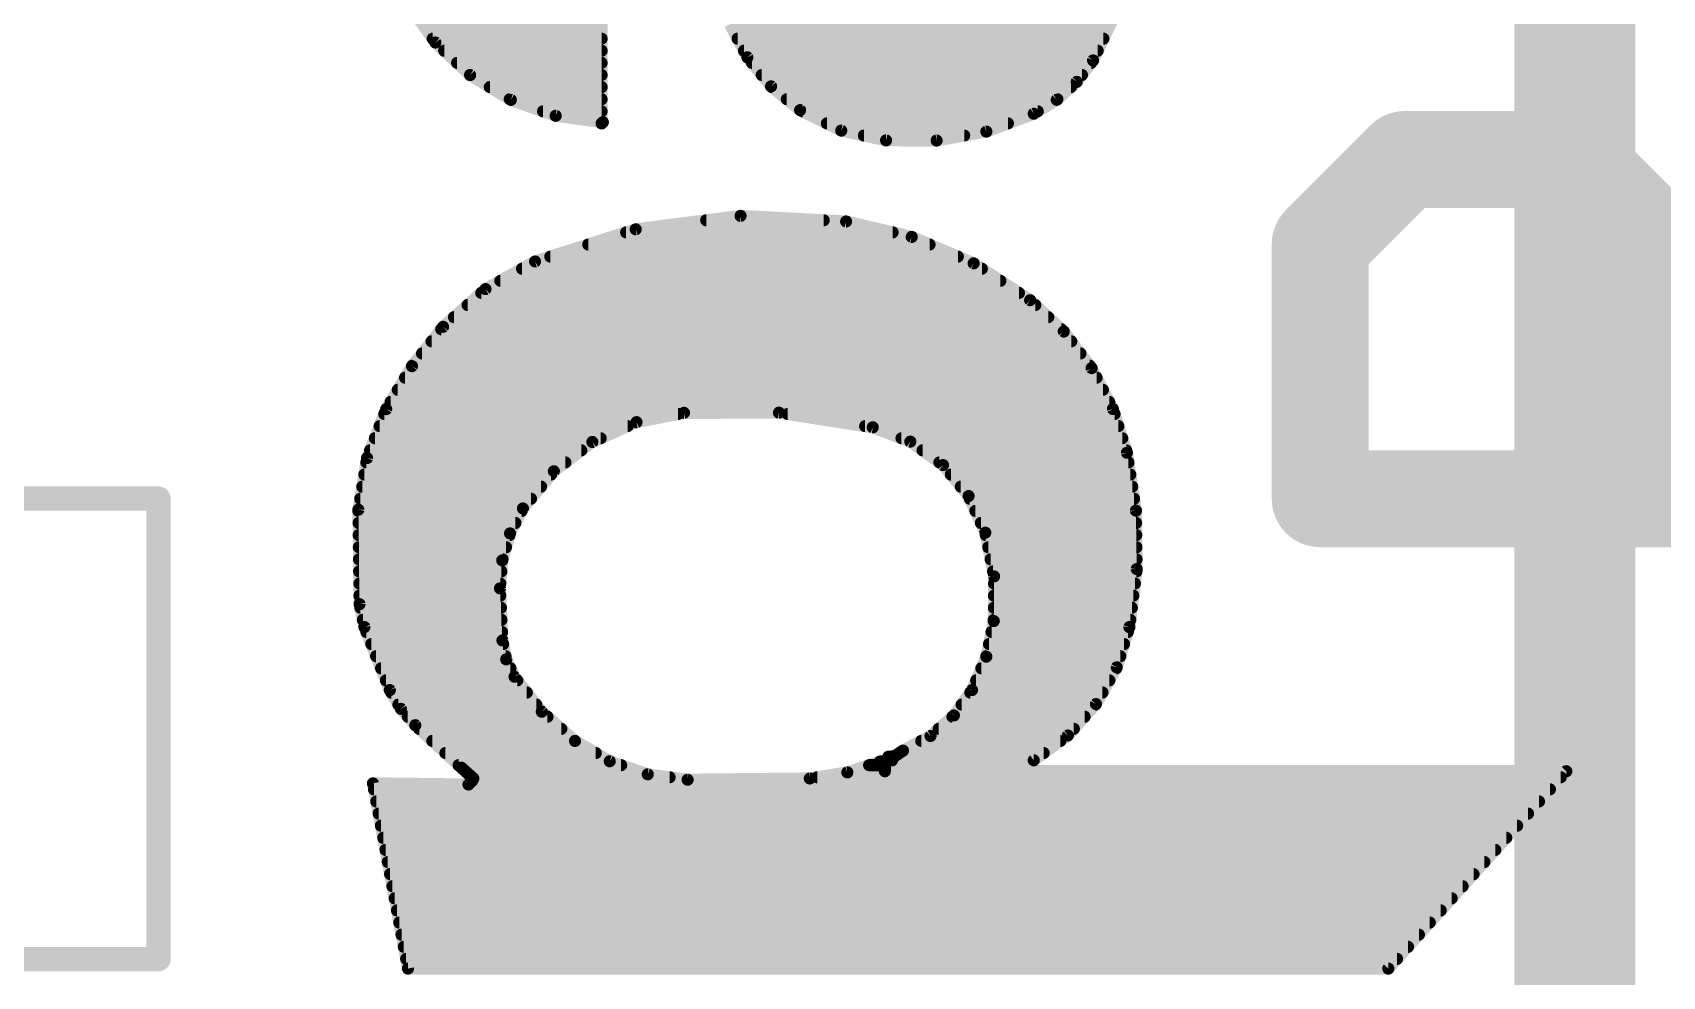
# Model space of a CAD drawing. Extents: x -27 to 80, y -11 to 53.
# Drawn here: x 20.259 to 23.679, y 31.231 to 33.211 of the extents above; entities that cross this region are included whole.
import ezdxf

# ---------------------------------------------------------------- set-up
doc = ezdxf.new("R2010")
doc.units = 0
for name, color, linetype in [('16', 132, 'CONTINUOUS'), ('21', 53, 'CONTINUOUS'), ('39', 12, 'CONTINUOUS')]:
    doc.layers.add(name, color=color, linetype=linetype)

msp = doc.modelspace()

# ---------------------------------------------------------------- linework, layer by layer
at = {"layer": '16', "const_width": 0.254}
msp.add_lwpolyline([(23.495, 30.607), (23.495, 41.529)], dxfattribs=at)
at = {"layer": '21'}
for points, const_width in [([(21.4528, 33.02), (21.4528, 33.4442)], 0.0254), ([(21.0464, 33.2715), (21.1039, 33.1897)], 0.0254), ([(22.4841, 33.1521), (22.5447, 33.279)], 0.0254), ([(21.0803, 33.2232), (21.4528, 33.2232)], 0.0254), ([(21.7221, 33.2283), (21.7587, 33.1586)], 0.0254), ([(21.7248, 33.2232), (22.518, 33.2232)], 0.0254), ([(21.0982, 33.1978), (21.4528, 33.1978)], 0.0254), ([(21.1039, 33.1897), (21.1768, 33.1214)], 0.0254), ([(21.1224, 33.1724), (21.4528, 33.1724)], 0.0254), ([(21.7381, 33.1978), (22.5059, 33.1978)], 0.0254), ([(21.7515, 33.1724), (22.4938, 33.1724)], 0.0254), ([(21.1495, 33.147), (21.4528, 33.147)], 0.0254), ([(21.7587, 33.1586), (21.8085, 33.0977)], 0.0254), ([(21.7682, 33.147), (22.4802, 33.147)], 0.0254), ([(22.4499, 33.1072), (22.4841, 33.1521)], 0.0254), ([(21.1766, 33.1216), (21.4528, 33.1216)], 0.0254), ([(21.1768, 33.1214), (21.2622, 33.0694)], 0.0254), ([(21.2182, 33.0962), (21.4528, 33.0962)], 0.0254), ([(21.7889, 33.1216), (22.4609, 33.1216)], 0.0254), ([(21.8085, 33.0977), (21.8694, 33.0479)], 0.0254), ([(21.8103, 33.0962), (22.4376, 33.0962)], 0.0254), ([(22.4079, 33.0695), (22.4499, 33.1072)], 0.0254), ([(21.26, 33.0708), (21.4528, 33.0708)], 0.0254), ([(21.2622, 33.0694), (21.3564, 33.036)], 0.0254), ([(21.8414, 33.0708), (22.4093, 33.0708)], 0.0254), ([(22.3596, 33.0403), (22.4079, 33.0695)], 0.0254), ([(21.3299, 33.0454), (21.4528, 33.0454)], 0.0254), ([(21.3564, 33.036), (21.4554, 33.0225)], 0.0254), ([(21.8694, 33.0479), (21.9556, 33.005)], 0.0254), ([(21.8744, 33.0454), (22.368, 33.0454)], 0.0254), ([(22.2603, 33.003), (22.3596, 33.0403)], 0.0254), ([(22.9607, 32.7665), (23.1386, 32.9444)], 0.2032), ([(23.1386, 32.9444), (23.4945, 32.9444)], 0.2032), ([(23.4945, 32.9444), (23.6725, 32.7665)], 0.2032), ([(21.4554, 33.0225), (21.4528, 33.02)], 0.0254), ([(21.9255, 33.02), (22.3055, 33.02)], 0.0254), ([(21.9556, 33.005), (22.0497, 32.9844)], 0.0254), ([(22.0031, 32.9946), (22.2137, 32.9946)], 0.0254), ([(22.1558, 32.9841), (22.2603, 33.003)], 0.0254), ([(22.0497, 32.9844), (22.1558, 32.9841)], 0.0254), ([(21.5244, 32.7978), (21.7444, 32.8261)], 0.0254), ([(21.7444, 32.8261), (21.9659, 32.8143)], 0.0254), ([(22.9607, 32.2326), (22.9607, 32.7665)], 0.2032), ([(23.6725, 32.7665), (23.6725, 32.2326)], 0.2032), ([(21.3131, 32.7304), (21.5244, 32.7978)], 0.0254), ([(21.5043, 32.7914), (22.0635, 32.7914)], 0.0254), ([(21.6722, 32.8168), (21.9189, 32.8168)], 0.0254), ([(21.9659, 32.8143), (22.1036, 32.782)], 0.0254), ([(21.4247, 32.766), (22.141, 32.766)], 0.0254), ([(22.1036, 32.782), (22.2336, 32.7264)], 0.0254), ([(21.2091, 32.6724), (21.3131, 32.7304)], 0.0254), ([(21.3451, 32.7406), (22.2004, 32.7406)], 0.0254), ([(22.2336, 32.7264), (22.352, 32.6492)], 0.0254), ([(21.2403, 32.6898), (22.2897, 32.6898)], 0.0254), ([(21.2858, 32.7152), (22.2507, 32.7152)], 0.0254), ([(21.1201, 32.5933), (21.2091, 32.6724)], 0.0254), ([(21.2001, 32.6644), (22.3287, 32.6644)], 0.0254), ([(21.1715, 32.639), (22.363, 32.639)], 0.0254), ([(22.352, 32.6492), (22.4227, 32.5834)], 0.0254), ([(21.0548, 32.5108), (21.1201, 32.5933)], 0.0254), ([(21.1161, 32.5882), (22.4175, 32.5882)], 0.0254), ([(21.1429, 32.6136), (22.3902, 32.6136)], 0.0254), ([(22.4227, 32.5834), (22.4811, 32.5066)], 0.0254), ([(21.0959, 32.5628), (22.4384, 32.5628)], 0.0254), ([(21.0758, 32.5374), (22.4577, 32.5374)], 0.0254), ([(21.0007, 32.4206), (21.0548, 32.5108)], 0.0254), ([(21.0403, 32.4866), (22.4916, 32.4866)], 0.0254), ([(21.0557, 32.512), (22.477, 32.512)], 0.0254), ([(22.4811, 32.5066), (22.5257, 32.421)], 0.0254), ([(21.025, 32.4612), (22.5048, 32.4612)], 0.0254), ([(20.9607, 32.3182), (21.0007, 32.4206)], 0.0254), ([(21.0098, 32.4358), (22.518, 32.4358)], 0.0254), ([(21.6256, 32.4129), (21.526, 32.3934)], 0.0254), ([(21.8249, 32.4132), (21.6256, 32.4129)], 0.0254), ([(22.0218, 32.3825), (21.8249, 32.4132)], 0.0254), ([(22.5257, 32.421), (22.5552, 32.3291)], 0.0254), ([(20.9868, 32.385), (21.5074, 32.385)], 0.0254), ([(20.9967, 32.4104), (21.6129, 32.4104)], 0.0254), ([(21.526, 32.3934), (21.4334, 32.3518)], 0.0254), ([(21.843, 32.4104), (22.5292, 32.4104)], 0.0254), ([(22.0058, 32.385), (22.5373, 32.385)], 0.0254), ([(22.1007, 32.3526), (22.0218, 32.3825)], 0.0254), ([(20.9769, 32.3596), (21.4508, 32.3596)], 0.0254), ([(21.4334, 32.3518), (21.3526, 32.2904)], 0.0254), ([(22.0821, 32.3596), (22.5454, 32.3596)], 0.0254), ([(22.1692, 32.3034), (22.1007, 32.3526)], 0.0254), ([(20.9423, 32.2097), (20.9607, 32.3182)], 0.0254), ([(20.9669, 32.3342), (21.4102, 32.3342)], 0.0254), ([(22.1263, 32.3342), (22.5536, 32.3342)], 0.0254), ([(22.5552, 32.3291), (22.5741, 32.2078)], 0.0254), ([(24.0284, 32.2326), (22.9607, 32.2326)], 0.2032), ([(20.9548, 32.2834), (21.3468, 32.2834)], 0.0254), ([(20.9591, 32.3088), (21.3768, 32.3088)], 0.0254), ([(21.3526, 32.2904), (21.2877, 32.2123)], 0.0254), ([(22.1617, 32.3088), (22.5584, 32.3088)], 0.0254), ([(22.2229, 32.2382), (22.1692, 32.3034)], 0.0254), ([(22.1857, 32.2834), (22.5623, 32.2834)], 0.0254), ([(20.9505, 32.258), (21.3257, 32.258)], 0.0254), ([(22.2066, 32.258), (22.5663, 32.258)], 0.0254), ([(20.9448, 32.0116), (20.9423, 32.2097)], 0.0254), ([(20.9423, 32.2072), (21.2851, 32.2072)], 0.0254), ([(20.9462, 32.2326), (21.3046, 32.2326)], 0.0254), ([(21.2877, 32.2123), (21.2605, 32.16)], 0.0254), ([(22.258, 32.1615), (22.2229, 32.2382)], 0.0254), ([(22.2255, 32.2326), (22.5702, 32.2326)], 0.0254), ([(22.2371, 32.2072), (22.5741, 32.2072)], 0.0254), ([(22.5741, 32.2078), (22.5758, 32.0851)], 0.0254), ([(20.9427, 32.1818), (21.2719, 32.1818)], 0.0254), ([(22.2487, 32.1818), (22.5745, 32.1818)], 0.0254), ([(20.943, 32.1564), (21.2595, 32.1564)], 0.0254), ([(21.2605, 32.16), (21.2442, 32.1033)], 0.0254), ([(22.2764, 32.0697), (22.258, 32.1615)], 0.0254), ([(22.259, 32.1564), (22.5748, 32.1564)], 0.0254), ([(20.9433, 32.131), (21.2522, 32.131)], 0.0254), ([(20.9436, 32.1056), (21.2449, 32.1056)], 0.0254), ([(22.2641, 32.131), (22.5752, 32.131)], 0.0254), ([(22.2692, 32.1056), (22.5755, 32.1056)], 0.0254), ([(20.9439, 32.0802), (21.2424, 32.0802)], 0.0254), ([(21.2442, 32.1033), (21.2395, 32.0446)], 0.0254), ([(22.2743, 32.0802), (22.5752, 32.0802)], 0.0254), ([(22.2758, 31.9761), (22.2764, 32.0697)], 0.0254), ([(22.5758, 32.0851), (22.5603, 31.9634)], 0.0254), ([(20.9443, 32.0548), (21.2403, 32.0548)], 0.0254), ([(21.2395, 32.0446), (21.2446, 31.9354)], 0.0254), ([(22.2763, 32.0548), (22.572, 32.0548)], 0.0254), ([(20.9446, 32.0294), (21.2402, 32.0294)], 0.0254), ([(20.955, 31.9634), (20.9448, 32.0116)], 0.0254), ([(20.9464, 32.004), (21.2414, 32.004)], 0.0254), ([(22.276, 32.004), (22.5655, 32.004)], 0.0254), ([(22.2761, 32.0294), (22.5687, 32.0294)], 0.0254), ([(20.9518, 31.9786), (21.2426, 31.9786)], 0.0254), ([(22.2601, 31.9014), (22.2758, 31.9761)], 0.0254), ([(22.2758, 31.9786), (22.5622, 31.9786)], 0.0254), ([(21.0083, 31.8313), (20.955, 31.9634)], 0.0254), ([(20.9591, 31.9532), (21.2438, 31.9532)], 0.0254), ([(21.2446, 31.9354), (21.2525, 31.8957)], 0.0254), ([(22.271, 31.9532), (22.5571, 31.9532)], 0.0254), ([(22.5603, 31.9634), (22.5339, 31.879)], 0.0254), ([(20.9694, 31.9278), (21.2461, 31.9278)], 0.0254), ([(20.9796, 31.9024), (21.2512, 31.9024)], 0.0254), ([(22.2301, 31.8313), (22.2601, 31.9014)], 0.0254), ([(22.2603, 31.9024), (22.5412, 31.9024)], 0.0254), ([(22.2657, 31.9278), (22.5492, 31.9278)], 0.0254), ([(20.9899, 31.877), (21.2615, 31.877)], 0.0254), ([(21.2525, 31.8957), (21.27, 31.8592)], 0.0254), ([(22.2497, 31.877), (22.5328, 31.877)], 0.0254), ([(22.5339, 31.879), (22.4902, 31.802)], 0.0254), ([(21.0001, 31.8516), (21.2759, 31.8516)], 0.0254), ([(21.0316, 31.792), (21.0083, 31.8313)], 0.0254), ([(21.27, 31.8592), (21.3272, 31.786)], 0.0254), ([(22.1922, 31.7781), (22.2301, 31.8313)], 0.0254), ([(22.2388, 31.8516), (22.5183, 31.8516)], 0.0254), ([(21.0113, 31.8262), (21.2958, 31.8262)], 0.0254), ([(21.0263, 31.8008), (21.3156, 31.8008)], 0.0254), ([(22.2084, 31.8008), (22.4891, 31.8008)], 0.0254), ([(22.2265, 31.8262), (22.5039, 31.8262)], 0.0254), ([(22.4902, 31.802), (22.4312, 31.736)], 0.0254), ([(21.0617, 31.7576), (21.0316, 31.792)], 0.0254), ([(21.0461, 31.7754), (21.3392, 31.7754)], 0.0254), ([(21.3272, 31.786), (21.397, 31.7246)], 0.0254), ([(22.143, 31.735), (22.1922, 31.7781)], 0.0254), ([(22.1891, 31.7754), (22.4664, 31.7754)], 0.0254), ([(21.1582, 31.6687), (21.0617, 31.7576)], 0.0254), ([(21.07, 31.75), (21.3681, 31.75)], 0.0254), ([(22.0853, 31.7043), (22.143, 31.735)], 0.0254), ([(22.1602, 31.75), (22.4437, 31.75)], 0.0254), ([(22.4312, 31.736), (22.3596, 31.684)], 0.0254), ([(21.0975, 31.7246), (21.397, 31.7246)], 0.0254), ([(21.1251, 31.6992), (21.4405, 31.6992)], 0.0254), ([(21.397, 31.7246), (21.4698, 31.682)], 0.0254), ([(22.0599, 31.6916), (22.0696, 31.6936)], 0.0254), ([(22.0696, 31.6936), (22.0777, 31.6992)], 0.0254), ([(22.0777, 31.6992), (22.0853, 31.7043)], 0.0254), ([(22.0777, 31.6992), (22.3805, 31.6992)], 0.0254), ([(22.1235, 31.7246), (22.4155, 31.7246)], 0.0254), ([(21.1527, 31.6738), (21.4937, 31.6738)], 0.0254), ([(21.1836, 31.6459), (21.1582, 31.6687)], 0.0254), ([(21.4698, 31.682), (21.5496, 31.6546)], 0.0254), ([(21.9685, 31.6586), (22.037, 31.6814)], 0.0254), ([(22.0142, 31.6738), (22.0472, 31.6738)], 0.0254), ([(22.037, 31.6814), (22.0407, 31.6819)], 0.0254), ([(22.0407, 31.6819), (22.0442, 31.6805)], 0.0254), ([(22.0442, 31.6805), (22.0466, 31.6775)], 0.0254), ([(22.0466, 31.6775), (22.0472, 31.6738)], 0.0254), ([(22.0472, 31.6738), (22.0472, 31.6611)], 0.0254), ([(22.0472, 31.6611), (23.4772, 31.6611)], 0.0254), ([(22.0624, 31.684), (22.0548, 31.6916)], 0.0254), ([(22.0548, 31.6916), (22.0599, 31.6916)], 0.0254), ([(22.3596, 31.684), (22.0624, 31.684)], 0.0254), ([(23.4772, 31.6611), (23.1038, 31.2471)], 0.0254), ([(20.9728, 31.6357), (21.1734, 31.6332)], 0.0254), ([(21.0464, 31.2471), (20.9728, 31.6357)], 0.0254), ([(21.1734, 31.6332), (21.1811, 31.6408)], 0.0254), ([(21.1808, 31.6484), (21.5954, 31.6484)], 0.0254), ([(21.1811, 31.6408), (21.1836, 31.6459)], 0.0254), ([(21.5496, 31.6546), (21.6332, 31.6433)], 0.0254), ([(21.6332, 31.6433), (21.8897, 31.6459)], 0.0254), ([(21.8897, 31.6459), (21.9685, 31.6586)], 0.0254), ([(21.9052, 31.6484), (23.4657, 31.6484)], 0.0254), ([(20.9752, 31.623), (23.4428, 31.623)], 0.0254), ([(20.98, 31.5976), (23.4199, 31.5976)], 0.0254), ([(20.9848, 31.5722), (23.397, 31.5722)], 0.0254), ([(20.9896, 31.5468), (23.3741, 31.5468)], 0.0254), ([(20.9945, 31.5214), (23.3512, 31.5214)], 0.0254), ([(20.9993, 31.496), (23.3283, 31.496)], 0.0254), ([(21.0041, 31.4706), (23.3054, 31.4706)], 0.0254), ([(21.0089, 31.4452), (23.2825, 31.4452)], 0.0254), ([(21.0137, 31.4198), (23.2596, 31.4198)], 0.0254), ([(21.0185, 31.3944), (23.2367, 31.3944)], 0.0254), ([(21.0233, 31.369), (23.2137, 31.369)], 0.0254), ([(21.0281, 31.3436), (23.1908, 31.3436)], 0.0254), ([(21.0329, 31.3182), (23.1679, 31.3182)], 0.0254), ([(21.0377, 31.2928), (23.145, 31.2928)], 0.0254), ([(21.0426, 31.2674), (23.1221, 31.2674)], 0.0254), ([(23.1038, 31.2471), (21.0464, 31.2471)], 0.0254)]:
    msp.add_lwpolyline(points, dxfattribs=dict(at, const_width=const_width))
for points, const_width in [([(21.0982, 33.2041, 1), (21.0982, 33.1915)], 0.0127), ([(21.1082, 33.1944, 1), (21.0995, 33.1851)], 0.0127), ([(21.0987, 33.1861, 1), (21.1091, 33.1934)], 0.0127), ([(21.1224, 33.1788, 1), (21.1224, 33.1661)], 0.0127), ([(21.4528, 33.1915, 1), (21.4528, 33.2041)], 0.0127), ([(21.4528, 33.1661, 1), (21.4528, 33.1788)], 0.0127), ([(21.7381, 33.2041, 1), (21.7381, 33.1915)], 0.0127), ([(21.7515, 33.1788, 1), (21.7515, 33.1661)], 0.0127), ([(22.4938, 33.1661, 1), (22.4938, 33.1788)], 0.0127), ([(22.5059, 33.1915, 1), (22.5059, 33.2041)], 0.0127), ([(21.1495, 33.1533, 1), (21.1495, 33.1407)], 0.0127), ([(21.4528, 33.1407, 1), (21.4528, 33.1533)], 0.0127), ([(21.7636, 33.1627, 1), (21.7538, 33.1546)], 0.0127), ([(21.7531, 33.1557, 1), (21.7643, 33.1616)], 0.0127), ([(21.7682, 33.1533, 1), (21.7682, 33.1407)], 0.0127), ([(22.4784, 33.1548, 1), (22.4898, 33.1494)], 0.0127), ([(22.4892, 33.1483, 1), (22.479, 33.1559)], 0.0127), ([(22.4802, 33.1407, 1), (22.4802, 33.1533)], 0.0127), ([(21.1766, 33.1279, 1), (21.1766, 33.1153)], 0.0127), ([(21.1801, 33.1268, 1), (21.1735, 33.116)], 0.0127), ([(21.1725, 33.1168, 1), (21.1812, 33.126)], 0.0127), ([(21.2182, 33.1026, 1), (21.2182, 33.0899)], 0.0127), ([(21.4528, 33.1153, 1), (21.4528, 33.1279)], 0.0127), ([(21.4528, 33.0899, 1), (21.4528, 33.1026)], 0.0127), ([(21.7889, 33.1279, 1), (21.7889, 33.1153)], 0.0127), ([(21.8125, 33.1026, 1), (21.8044, 33.0928)], 0.0127), ([(21.8103, 33.1026, 1), (21.8103, 33.0899)], 0.0127), ([(22.4376, 33.0899, 1), (22.4376, 33.1026)], 0.0127), ([(22.4448, 33.1111, 1), (22.4549, 33.1034)], 0.0127), ([(22.4541, 33.1025, 1), (22.4456, 33.1119)], 0.0127), ([(22.4609, 33.1153, 1), (22.4609, 33.1279)], 0.0127), ([(21.26, 33.0771, 1), (21.26, 33.0645)], 0.0127), ([(21.2643, 33.0754, 1), (21.2601, 33.0635)], 0.0127), ([(21.2589, 33.064, 1), (21.2655, 33.0749)], 0.0127), ([(21.4528, 33.0645, 1), (21.4528, 33.0771)], 0.0127), ([(21.8035, 33.0937, 1), (21.8134, 33.1017)], 0.0127), ([(21.8414, 33.0771, 1), (21.8414, 33.0645)], 0.0127), ([(22.4037, 33.0742, 1), (22.4121, 33.0648)], 0.0127), ([(22.4112, 33.0641, 1), (22.4046, 33.0749)], 0.0127), ([(22.4093, 33.0645, 1), (22.4093, 33.0771)], 0.0127), ([(21.3299, 33.0517, 1), (21.3299, 33.0391)], 0.0127), ([(21.3572, 33.0423, 1), (21.3555, 33.0297)], 0.0127), ([(21.3542, 33.03, 1), (21.3585, 33.042)], 0.0127), ([(21.4528, 33.0391, 1), (21.4528, 33.0517)], 0.0127), ([(21.8722, 33.0536, 1), (21.8666, 33.0422)], 0.0127), ([(21.8654, 33.043, 1), (21.8734, 33.0528)], 0.0127), ([(21.8744, 33.0517, 1), (21.8744, 33.0391)], 0.0127), ([(22.3563, 33.0457, 1), (22.3629, 33.0349)], 0.0127), ([(22.3618, 33.0344, 1), (22.3574, 33.0462)], 0.0127), ([(22.368, 33.0391, 1), (22.368, 33.0517)], 0.0127), ([(23.1386, 32.9952, 1), (23.1386, 32.8936)], 0.1016), ([(23.1746, 32.9085, 1), (23.1027, 32.9803)], 0.1016), ([(23.5305, 32.9803, 1), (23.4586, 32.9085)], 0.1016), ([(23.4945, 32.8936, 1), (23.4945, 32.9952)], 0.1016), ([(21.4464, 33.02, 1), (21.4592, 33.02)], 0.0127), ([(21.4484, 33.0246, 1), (21.4572, 33.0154)], 0.0127), ([(21.4598, 33.0179, 1), (21.451, 33.0271)], 0.0127), ([(21.4545, 33.0162, 1), (21.4563, 33.0288)], 0.0127), ([(21.9255, 33.0264, 1), (21.9255, 33.0137)], 0.0127), ([(21.957, 33.0112, 1), (21.9543, 32.9988)], 0.0127), ([(21.9528, 32.9993, 1), (21.9585, 33.0107)], 0.0127), ([(22.0031, 33.0009, 1), (22.0031, 32.9883)], 0.0127), ([(22.2137, 32.9883, 1), (22.2137, 33.0009)], 0.0127), ([(22.258, 33.0089, 1), (22.2625, 32.997)], 0.0127), ([(22.2614, 32.9967, 1), (22.2591, 33.0092)], 0.0127), ([(22.3055, 33.0137, 1), (22.3055, 33.0264)], 0.0127), ([(22.0497, 32.9907, 1), (22.0497, 32.9781)], 0.0127), ([(22.0483, 32.9782, 1), (22.0511, 32.9906)], 0.0127), ([(22.1547, 32.9904, 1), (22.1569, 32.9779)], 0.0127), ([(22.1558, 32.9778, 1), (22.1558, 32.9905)], 0.0127), ([(21.7447, 32.8324, 1), (21.7441, 32.8197)], 0.0127), ([(21.7452, 32.8198, 1), (21.7436, 32.8324)], 0.0127), ([(23.0115, 32.7665, 1), (22.9099, 32.7665)], 0.1016), ([(22.9248, 32.8024, 1), (22.9966, 32.7305)], 0.1016), ([(23.7233, 32.7665, 1), (23.6217, 32.7665)], 0.1016), ([(23.6366, 32.7305, 1), (23.7084, 32.8024)], 0.1016), ([(21.5043, 32.7978, 1), (21.5043, 32.7851)], 0.0127), ([(21.5236, 32.8041, 1), (21.5252, 32.7915)], 0.0127), ([(21.5263, 32.7918, 1), (21.5225, 32.8039)], 0.0127), ([(21.6722, 32.8231, 1), (21.6722, 32.8105)], 0.0127), ([(21.9189, 32.8105, 1), (21.9189, 32.8231)], 0.0127), ([(21.9674, 32.8205, 1), (21.9644, 32.8081)], 0.0127), ([(21.9656, 32.808, 1), (21.9662, 32.8206)], 0.0127), ([(22.0635, 32.7851, 1), (22.0635, 32.7978)], 0.0127), ([(21.4247, 32.7723, 1), (21.4247, 32.7597)], 0.0127), ([(22.106, 32.7878, 1), (22.1011, 32.7762)], 0.0127), ([(22.1021, 32.7758, 1), (22.105, 32.7882)], 0.0127), ([(22.141, 32.7597, 1), (22.141, 32.7723)], 0.0127), ([(21.3112, 32.7364, 1), (21.315, 32.7244)], 0.0127), ([(21.3162, 32.7249, 1), (21.31, 32.7359)], 0.0127), ([(21.3451, 32.7469, 1), (21.3451, 32.7343)], 0.0127), ([(22.2004, 32.7343, 1), (22.2004, 32.7469)], 0.0127), ([(22.237, 32.7317, 1), (22.2301, 32.7211)], 0.0127), ([(22.2311, 32.7206, 1), (22.236, 32.7322)], 0.0127), ([(21.2403, 32.6961, 1), (21.2403, 32.6835)], 0.0127), ([(21.2858, 32.7216, 1), (21.2858, 32.7089)], 0.0127), ([(22.2507, 32.7089, 1), (22.2507, 32.7216)], 0.0127), ([(22.2897, 32.6835, 1), (22.2897, 32.6961)], 0.0127), ([(21.2001, 32.6707, 1), (21.2001, 32.6581)], 0.0127), ([(21.206, 32.678, 1), (21.2122, 32.6669)], 0.0127), ([(21.2133, 32.6677, 1), (21.2049, 32.6772)], 0.0127), ([(22.3287, 32.6581, 1), (22.3287, 32.6707)], 0.0127), ([(21.1715, 32.6454, 1), (21.1715, 32.6327)], 0.0127), ([(22.3563, 32.6538, 1), (22.3477, 32.6446)], 0.0127), ([(22.3485, 32.6439, 1), (22.3555, 32.6545)], 0.0127), ([(22.363, 32.6327, 1), (22.363, 32.6454)], 0.0127), ([(21.1161, 32.5945, 1), (21.1161, 32.5819)], 0.0127), ([(21.1159, 32.598, 1), (21.1243, 32.5886)], 0.0127), ([(21.1251, 32.5894, 1), (21.1151, 32.5972)], 0.0127), ([(21.1429, 32.6199, 1), (21.1429, 32.6073)], 0.0127), ([(22.3902, 32.6073, 1), (22.3902, 32.6199)], 0.0127), ([(22.4277, 32.5873, 1), (22.4176, 32.5796)], 0.0127), ([(22.4175, 32.5819, 1), (22.4175, 32.5945)], 0.0127), ([(21.0959, 32.5692, 1), (21.0959, 32.5565)], 0.0127), ([(22.4183, 32.5788, 1), (22.427, 32.5881)], 0.0127), ([(22.4384, 32.5565, 1), (22.4384, 32.5692)], 0.0127), ([(21.0758, 32.5437, 1), (21.0758, 32.5311)], 0.0127), ([(22.4577, 32.5311, 1), (22.4577, 32.5437)], 0.0127), ([(21.0403, 32.493, 1), (21.0403, 32.4803)], 0.0127), ([(21.0498, 32.5148, 1), (21.0598, 32.5069)], 0.0127), ([(21.0602, 32.5076, 1), (21.0493, 32.5141)], 0.0127), ([(21.0557, 32.5183, 1), (21.0557, 32.5057)], 0.0127), ([(22.4868, 32.5096, 1), (22.4755, 32.5037)], 0.0127), ([(22.4761, 32.5028, 1), (22.4862, 32.5105)], 0.0127), ([(22.477, 32.5057, 1), (22.477, 32.5183)], 0.0127), ([(22.4916, 32.4803, 1), (22.4916, 32.493)], 0.0127), ([(21.025, 32.4675, 1), (21.025, 32.4549)], 0.0127), ([(22.5048, 32.4549, 1), (22.5048, 32.4675)], 0.0127), ([(20.9953, 32.4239, 1), (21.0061, 32.4173)], 0.0127), ([(21.0066, 32.4183, 1), (20.9948, 32.4229)], 0.0127), ([(21.0098, 32.4421, 1), (21.0098, 32.4295)], 0.0127), ([(21.6256, 32.4192, 1), (21.6256, 32.4066)], 0.0127), ([(21.6268, 32.4067, 1), (21.6244, 32.4191)], 0.0127), ([(21.8259, 32.4195, 1), (21.8239, 32.407)], 0.0127), ([(21.8249, 32.4069, 1), (21.8249, 32.4196)], 0.0127), ([(22.518, 32.4295, 1), (22.518, 32.4421)], 0.0127), ([(22.5318, 32.423, 1), (22.5197, 32.4191)], 0.0127), ([(22.5201, 32.4181, 1), (22.5314, 32.424)], 0.0127), ([(20.9868, 32.3913, 1), (20.9868, 32.3787)], 0.0127), ([(20.9967, 32.4168, 1), (20.9967, 32.4041)], 0.0127), ([(21.5074, 32.3787, 1), (21.5074, 32.3913)], 0.0127), ([(21.5248, 32.3996, 1), (21.5272, 32.3871)], 0.0127), ([(21.5286, 32.3876, 1), (21.5234, 32.3991)], 0.0127), ([(21.6129, 32.4041, 1), (21.6129, 32.4168)], 0.0127), ([(21.843, 32.4168, 1), (21.843, 32.4041)], 0.0127), ([(22.0058, 32.3913, 1), (22.0058, 32.3787)], 0.0127), ([(22.0241, 32.3884, 1), (22.0195, 32.3766)], 0.0127), ([(22.0208, 32.3762, 1), (22.0228, 32.3888)], 0.0127), ([(22.5292, 32.4041, 1), (22.5292, 32.4168)], 0.0127), ([(22.5373, 32.3787, 1), (22.5373, 32.3913)], 0.0127), ([(20.9769, 32.3659, 1), (20.9769, 32.3533)], 0.0127), ([(21.4308, 32.3576, 1), (21.436, 32.346)], 0.0127), ([(21.4372, 32.3467, 1), (21.4295, 32.3569)], 0.0127), ([(21.4508, 32.3533, 1), (21.4508, 32.3659)], 0.0127), ([(22.0821, 32.3659, 1), (22.0821, 32.3533)], 0.0127), ([(22.1044, 32.3577, 1), (22.097, 32.3474)], 0.0127), ([(22.0984, 32.3466, 1), (22.1029, 32.3585)], 0.0127), ([(22.5454, 32.3533, 1), (22.5454, 32.3659)], 0.0127), ([(20.9547, 32.3205, 1), (20.9666, 32.3158)], 0.0127), ([(20.9669, 32.3171, 1), (20.9544, 32.3192)], 0.0127), ([(20.9669, 32.3406, 1), (20.9669, 32.3279)], 0.0127), ([(21.4102, 32.3279, 1), (21.4102, 32.3406)], 0.0127), ([(22.1263, 32.3406, 1), (22.1263, 32.3279)], 0.0127), ([(22.5615, 32.3301, 1), (22.5489, 32.3281)], 0.0127), ([(22.5492, 32.3272, 1), (22.5612, 32.331)], 0.0127), ([(22.5536, 32.3279, 1), (22.5536, 32.3406)], 0.0127), ([(22.9607, 32.2834, 1), (22.9607, 32.1818)], 0.1016), ([(20.9548, 32.2897, 1), (20.9548, 32.2771)], 0.0127), ([(20.9591, 32.3152, 1), (20.9591, 32.3025)], 0.0127), ([(21.3487, 32.2954, 1), (21.3564, 32.2853)], 0.0127), ([(21.3468, 32.2771, 1), (21.3468, 32.2897)], 0.0127), ([(21.3574, 32.2863, 1), (21.3477, 32.2944)], 0.0127), ([(21.3768, 32.3025, 1), (21.3768, 32.3152)], 0.0127), ([(22.1617, 32.3152, 1), (22.1617, 32.3025)], 0.0127), ([(22.1741, 32.3074, 1), (22.1643, 32.2993)], 0.0127), ([(22.1655, 32.2982, 1), (22.1729, 32.3085)], 0.0127), ([(22.1857, 32.2897, 1), (22.1857, 32.2771)], 0.0127), ([(22.5584, 32.3025, 1), (22.5584, 32.3152)], 0.0127), ([(22.5623, 32.2771, 1), (22.5623, 32.2897)], 0.0127), ([(20.9505, 32.2644, 1), (20.9505, 32.2517)], 0.0127), ([(21.3257, 32.2517, 1), (21.3257, 32.2644)], 0.0127), ([(22.2066, 32.2644, 1), (22.2066, 32.2517)], 0.0127), ([(22.5663, 32.2517, 1), (22.5663, 32.2644)], 0.0127), ([(22.9099, 32.2326, 1), (23.0115, 32.2326)], 0.1016), ([(23.6217, 32.2326, 1), (23.7233, 32.2326)], 0.1016), ([(20.9486, 32.2098, 1), (20.936, 32.2096)], 0.0127), ([(20.9423, 32.2135, 1), (20.9423, 32.2009)], 0.0127), ([(20.9462, 32.239, 1), (20.9462, 32.2263)], 0.0127), ([(21.2828, 32.2164, 1), (21.2926, 32.2082)], 0.0127), ([(21.2933, 32.2094, 1), (21.2821, 32.2152)], 0.0127), ([(21.2851, 32.2009, 1), (21.2851, 32.2135)], 0.0127), ([(21.3046, 32.2263, 1), (21.3046, 32.239)], 0.0127), ([(22.2287, 32.2409, 1), (22.2171, 32.2356)], 0.0127), ([(22.218, 32.2342, 1), (22.2278, 32.2423)], 0.0127), ([(22.2255, 32.239, 1), (22.2255, 32.2263)], 0.0127), ([(22.2371, 32.2135, 1), (22.2371, 32.2009)], 0.0127), ([(22.5805, 32.2079, 1), (22.5678, 32.2078)], 0.0127), ([(22.5702, 32.2263, 1), (22.5702, 32.239)], 0.0127), ([(22.5741, 32.2009, 1), (22.5741, 32.2135)], 0.0127), ([(20.936, 32.2108, 1), (20.9486, 32.2086)], 0.0127), ([(20.9427, 32.1882, 1), (20.9427, 32.1755)], 0.0127), ([(21.2719, 32.1755, 1), (21.2719, 32.1882)], 0.0127), ([(22.2487, 32.1882, 1), (22.2487, 32.1755)], 0.0127), ([(22.5678, 32.2069, 1), (22.5804, 32.2088)], 0.0127), ([(22.5745, 32.1755, 1), (22.5745, 32.1882)], 0.0127), ([(20.943, 32.1628, 1), (20.943, 32.1501)], 0.0127), ([(21.2549, 32.1629, 1), (21.2662, 32.1571)], 0.0127), ([(21.2666, 32.1582, 1), (21.2544, 32.1618)], 0.0127), ([(21.2595, 32.1501, 1), (21.2595, 32.1628)], 0.0127), ([(22.2642, 32.1627, 1), (22.2518, 32.1603)], 0.0127), ([(22.2522, 32.1589, 1), (22.2638, 32.1641)], 0.0127), ([(22.259, 32.1628, 1), (22.259, 32.1501)], 0.0127), ([(22.5748, 32.1501, 1), (22.5748, 32.1628)], 0.0127), ([(20.9433, 32.1373, 1), (20.9433, 32.1247)], 0.0127), ([(20.9436, 32.112, 1), (20.9436, 32.0993)], 0.0127), ([(21.2449, 32.0993, 1), (21.2449, 32.112)], 0.0127), ([(21.2522, 32.1247, 1), (21.2522, 32.1373)], 0.0127), ([(22.2641, 32.1373, 1), (22.2641, 32.1247)], 0.0127), ([(22.2692, 32.112, 1), (22.2692, 32.0993)], 0.0127), ([(22.5752, 32.1247, 1), (22.5752, 32.1373)], 0.0127), ([(22.5755, 32.0993, 1), (22.5755, 32.112)], 0.0127), ([(20.9439, 32.0866, 1), (20.9439, 32.0739)], 0.0127), ([(21.2506, 32.1028, 1), (21.2379, 32.1039)], 0.0127), ([(21.2381, 32.1051, 1), (21.2503, 32.1016)], 0.0127), ([(21.2424, 32.0739, 1), (21.2424, 32.0866)], 0.0127), ([(22.2743, 32.0866, 1), (22.2743, 32.0739)], 0.0127), ([(22.2827, 32.0697, 1), (22.27, 32.0698)], 0.0127), ([(22.5821, 32.0843, 1), (22.5695, 32.0859)], 0.0127), ([(22.5695, 32.085, 1), (22.5822, 32.0852)], 0.0127), ([(22.5752, 32.0739, 1), (22.5752, 32.0866)], 0.0127), ([(20.9443, 32.0611, 1), (20.9443, 32.0485)], 0.0127), ([(21.2458, 32.0449, 1), (21.2332, 32.0443)], 0.0127), ([(21.2332, 32.0451, 1), (21.2458, 32.0441)], 0.0127), ([(21.2403, 32.0485, 1), (21.2403, 32.0611)], 0.0127), ([(22.2763, 32.0611, 1), (22.2763, 32.0485)], 0.0127), ([(22.2702, 32.0685, 1), (22.2826, 32.071)], 0.0127), ([(22.572, 32.0485, 1), (22.572, 32.0611)], 0.0127), ([(20.9446, 32.0358, 1), (20.9446, 32.0231)], 0.0127), ([(20.951, 32.0129, 1), (20.9386, 32.0103)], 0.0127), ([(20.9385, 32.0115, 1), (20.9511, 32.0117)], 0.0127), ([(20.9464, 32.0104, 1), (20.9464, 31.9977)], 0.0127), ([(21.2402, 32.0231, 1), (21.2402, 32.0358)], 0.0127), ([(21.2414, 31.9977, 1), (21.2414, 32.0104)], 0.0127), ([(22.276, 32.0104, 1), (22.276, 31.9977)], 0.0127), ([(22.2761, 32.0358, 1), (22.2761, 32.0231)], 0.0127), ([(22.5655, 31.9977, 1), (22.5655, 32.0104)], 0.0127), ([(22.5687, 32.0231, 1), (22.5687, 32.0358)], 0.0127), ([(20.9518, 31.985, 1), (20.9518, 31.9722)], 0.0127), ([(21.2426, 31.9722, 1), (21.2426, 31.985)], 0.0127), ([(22.2758, 31.985, 1), (22.2758, 31.9722)], 0.0127), ([(22.2695, 31.9761, 1), (22.2821, 31.9761)], 0.0127), ([(22.282, 31.9748, 1), (22.2696, 31.9774)], 0.0127), ([(22.5622, 31.9722, 1), (22.5622, 31.985)], 0.0127), ([(20.9609, 31.9658, 1), (20.9491, 31.961)], 0.0127), ([(20.9488, 31.9621, 1), (20.9612, 31.9647)], 0.0127), ([(20.9591, 31.9596, 1), (20.9591, 31.9469)], 0.0127), ([(21.2508, 31.9366, 1), (21.2384, 31.9342)], 0.0127), ([(21.2438, 31.9469, 1), (21.2438, 31.9596)], 0.0127), ([(22.271, 31.9596, 1), (22.271, 31.9469)], 0.0127), ([(22.554, 31.9642, 1), (22.5666, 31.9626)], 0.0127), ([(22.5664, 31.9615, 1), (22.5542, 31.9653)], 0.0127), ([(22.5571, 31.9469, 1), (22.5571, 31.9596)], 0.0127), ([(20.9694, 31.9342, 1), (20.9694, 31.9215)], 0.0127), ([(20.9796, 31.9088, 1), (20.9796, 31.896)], 0.0127), ([(21.2383, 31.9351, 1), (21.2509, 31.9357)], 0.0127), ([(21.2461, 31.9215, 1), (21.2461, 31.9342)], 0.0127), ([(21.2512, 31.896, 1), (21.2512, 31.9088)], 0.0127), ([(22.2603, 31.9088, 1), (22.2603, 31.896)], 0.0127), ([(22.266, 31.8989, 1), (22.2543, 31.9039)], 0.0127), ([(22.2657, 31.9342, 1), (22.2657, 31.9215)], 0.0127), ([(22.5412, 31.896, 1), (22.5412, 31.9088)], 0.0127), ([(22.5492, 31.9215, 1), (22.5492, 31.9342)], 0.0127), ([(20.9899, 31.8834, 1), (20.9899, 31.8707)], 0.0127), ([(21.2583, 31.8985, 1), (21.2468, 31.893)], 0.0127), ([(21.2463, 31.8945, 1), (21.2588, 31.897)], 0.0127), ([(21.2615, 31.8707, 1), (21.2615, 31.8834)], 0.0127), ([(22.2497, 31.8834, 1), (22.2497, 31.8707)], 0.0127), ([(22.2539, 31.9027, 1), (22.2663, 31.9001)], 0.0127), ([(22.5278, 31.8808, 1), (22.5399, 31.8771)], 0.0127), ([(22.5394, 31.8758, 1), (22.5283, 31.8821)], 0.0127), ([(22.5328, 31.8707, 1), (22.5328, 31.8834)], 0.0127), ([(21.0001, 31.858, 1), (21.0001, 31.8453)], 0.0127), ([(21.0138, 31.8345, 1), (21.0028, 31.8281)], 0.0127), ([(21.275, 31.8631, 1), (21.265, 31.8553)], 0.0127), ([(21.2643, 31.8565, 1), (21.2757, 31.8619)], 0.0127), ([(21.2759, 31.8453, 1), (21.2759, 31.858)], 0.0127), ([(22.2353, 31.8276, 1), (22.2249, 31.835)], 0.0127), ([(22.2388, 31.858, 1), (22.2388, 31.8453)], 0.0127), ([(22.5183, 31.8453, 1), (22.5183, 31.858)], 0.0127), ([(21.0024, 31.8289, 1), (21.0142, 31.8337)], 0.0127), ([(21.0113, 31.8326, 1), (21.0113, 31.8198)], 0.0127), ([(21.0263, 31.8072, 1), (21.0263, 31.7945)], 0.0127), ([(21.2958, 31.8198, 1), (21.2958, 31.8326)], 0.0127), ([(21.3156, 31.7945, 1), (21.3156, 31.8072)], 0.0127), ([(22.2084, 31.8072, 1), (22.2084, 31.7945)], 0.0127), ([(22.2265, 31.8326, 1), (22.2265, 31.8198)], 0.0127), ([(22.2243, 31.8338, 1), (22.2359, 31.8288)], 0.0127), ([(22.4846, 31.8051, 1), (22.4957, 31.7989)], 0.0127), ([(22.4949, 31.7978, 1), (22.4854, 31.8062)], 0.0127), ([(22.4891, 31.7945, 1), (22.4891, 31.8072)], 0.0127), ([(22.5039, 31.8198, 1), (22.5039, 31.8326)], 0.0127), ([(21.0363, 31.7961, 1), (21.0268, 31.7878)], 0.0127), ([(21.0261, 31.7887, 1), (21.037, 31.7952)], 0.0127), ([(21.0461, 31.7818, 1), (21.0461, 31.7691)], 0.0127), ([(21.3314, 31.7907, 1), (21.323, 31.7812)], 0.0127), ([(21.3222, 31.782, 1), (21.3322, 31.7899)], 0.0127), ([(21.3392, 31.7691, 1), (21.3392, 31.7818)], 0.0127), ([(22.1891, 31.7818, 1), (22.1891, 31.7691)], 0.0127), ([(22.187, 31.7818, 1), (22.1973, 31.7744)], 0.0127), ([(22.1963, 31.7733, 1), (22.188, 31.7828)], 0.0127), ([(22.4664, 31.7691, 1), (22.4664, 31.7818)], 0.0127), ([(21.066, 31.7623, 1), (21.0574, 31.7529)], 0.0127), ([(21.0569, 31.7534, 1), (21.0665, 31.7618)], 0.0127), ([(21.07, 31.7564, 1), (21.07, 31.7436)], 0.0127), ([(21.3681, 31.7436, 1), (21.3681, 31.7564)], 0.0127), ([(22.1388, 31.7397, 1), (22.1472, 31.7302)], 0.0127), ([(22.146, 31.7294, 1), (22.14, 31.7406)], 0.0127), ([(22.1602, 31.7564, 1), (22.1602, 31.7436)], 0.0127), ([(22.4265, 31.7403, 1), (22.4359, 31.7318)], 0.0127), ([(22.4349, 31.7309, 1), (22.4275, 31.7412)], 0.0127), ([(22.4437, 31.7436, 1), (22.4437, 31.7564)], 0.0127), ([(21.0975, 31.731, 1), (21.0975, 31.7183)], 0.0127), ([(21.1251, 31.7056, 1), (21.1251, 31.6928)], 0.0127), ([(21.4002, 31.7301, 1), (21.3938, 31.7191)], 0.0127), ([(21.3928, 31.7198, 1), (21.4012, 31.7294)], 0.0127), ([(21.397, 31.7183, 1), (21.397, 31.731)], 0.0127), ([(21.4405, 31.6928, 1), (21.4405, 31.7056)], 0.0127), ([(22.0708, 31.6874, 1), (22.0683, 31.6998)], 0.0127), ([(22.0777, 31.7056, 1), (22.0777, 31.6928)], 0.0127), ([(22.0742, 31.7045, 1), (22.0812, 31.6939)], 0.0127), ([(22.0813, 31.694, 1), (22.0741, 31.7044)], 0.0127), ([(22.0823, 31.7099, 1), (22.0883, 31.6987)], 0.0127), ([(22.0888, 31.699, 1), (22.0818, 31.7096)], 0.0127), ([(22.1235, 31.731, 1), (22.1235, 31.7183)], 0.0127), ([(22.3805, 31.6928, 1), (22.3805, 31.7056)], 0.0127), ([(22.4155, 31.7183, 1), (22.4155, 31.731)], 0.0127), ([(21.1527, 31.6802, 1), (21.1527, 31.6674)], 0.0127), ([(21.1624, 31.6734, 1), (21.154, 31.664)], 0.0127), ([(21.1539, 31.664, 1), (21.1625, 31.6734)], 0.0127), ([(21.4719, 31.688, 1), (21.4678, 31.676)], 0.0127), ([(21.4666, 31.6765, 1), (21.473, 31.6875)], 0.0127), ([(21.4937, 31.6674, 1), (21.4937, 31.6802)], 0.0127), ([(22.0142, 31.6802, 1), (22.0142, 31.6674)], 0.0127), ([(22.0362, 31.6877, 1), (22.0378, 31.6751)], 0.0127), ([(22.0431, 31.6878, 1), (22.0384, 31.676)], 0.0127), ([(22.039, 31.6754, 1), (22.035, 31.6874)], 0.0127), ([(22.0492, 31.6844, 1), (22.0393, 31.6765)], 0.0127), ([(22.0416, 31.6756, 1), (22.0399, 31.6882)], 0.0127), ([(22.0529, 31.6785, 1), (22.0403, 31.6765)], 0.0127), ([(22.0536, 31.6738, 1), (22.0408, 31.6738)], 0.0127), ([(22.0472, 31.6675, 1), (22.0472, 31.6547)], 0.0127), ([(22.0409, 31.6728, 1), (22.0535, 31.6748)], 0.0127), ([(22.0416, 31.6736, 1), (22.0516, 31.6815)], 0.0127), ([(22.0419, 31.6746, 1), (22.0466, 31.6864)], 0.0127), ([(22.0472, 31.6674, 1), (22.0472, 31.6802)], 0.0127), ([(22.0548, 31.698, 1), (22.0548, 31.6852)], 0.0127), ([(22.0593, 31.6961, 1), (22.0503, 31.6871)], 0.0127), ([(22.0586, 31.6978, 1), (22.0612, 31.6854)], 0.0127), ([(22.0624, 31.6904, 1), (22.0624, 31.6776)], 0.0127), ([(22.0579, 31.6795, 1), (22.0669, 31.6885)], 0.0127), ([(22.0599, 31.6852, 1), (22.0599, 31.698)], 0.0127), ([(22.066, 31.6988, 1), (22.0732, 31.6884)], 0.0127), ([(22.3559, 31.6891, 1), (22.3633, 31.6789)], 0.0127), ([(22.3596, 31.6776, 1), (22.3596, 31.6904)], 0.0127), ([(23.4819, 31.6568, 1), (23.4725, 31.6654)], 0.0127), ([(23.4772, 31.6547, 1), (23.4772, 31.6675)], 0.0127), ([(20.9729, 31.642, 1), (20.9727, 31.6294)], 0.0127), ([(20.979, 31.6369, 1), (20.9666, 31.6345)], 0.0127), ([(21.1689, 31.6377, 1), (21.1779, 31.6287)], 0.0127), ([(21.1733, 31.6269, 1), (21.1735, 31.6395)], 0.0127), ([(21.1808, 31.6548, 1), (21.1808, 31.6421)], 0.0127), ([(21.1754, 31.6436, 1), (21.1868, 31.638)], 0.0127), ([(21.1856, 31.6363, 1), (21.1766, 31.6453)], 0.0127), ([(21.1893, 31.6431, 1), (21.1779, 31.6487)], 0.0127), ([(21.1794, 31.6412, 1), (21.1878, 31.6506)], 0.0127), ([(21.5504, 31.6609, 1), (21.5487, 31.6483)], 0.0127), ([(21.5475, 31.6486, 1), (21.5517, 31.6606)], 0.0127), ([(21.5954, 31.6421, 1), (21.5954, 31.6548)], 0.0127), ([(21.6331, 31.6496, 1), (21.6333, 31.637)], 0.0127), ([(21.6324, 31.637, 1), (21.634, 31.6496)], 0.0127), ([(21.8887, 31.6522, 1), (21.8907, 31.6396)], 0.0127), ([(21.8898, 31.6396, 1), (21.8896, 31.6522)], 0.0127), ([(21.9052, 31.6548, 1), (21.9052, 31.6421)], 0.0127), ([(21.9665, 31.6646, 1), (21.9705, 31.6526)], 0.0127), ([(21.9695, 31.6523, 1), (21.9675, 31.6649)], 0.0127), ([(22.0408, 31.6611, 1), (22.0536, 31.6611)], 0.0127), ([(23.4657, 31.6421, 1), (23.4657, 31.6548)], 0.0127), ([(20.9752, 31.6294, 1), (20.9752, 31.6166)], 0.0127), ([(20.98, 31.604, 1), (20.98, 31.5912)], 0.0127), ([(23.4199, 31.5912, 1), (23.4199, 31.604)], 0.0127), ([(23.4428, 31.6166, 1), (23.4428, 31.6294)], 0.0127), ([(20.9848, 31.5786, 1), (20.9848, 31.5659)], 0.0127), ([(23.397, 31.5659, 1), (23.397, 31.5786)], 0.0127), ([(20.9896, 31.5532, 1), (20.9896, 31.5404)], 0.0127), ([(23.3741, 31.5404, 1), (23.3741, 31.5532)], 0.0127), ([(20.9945, 31.5278, 1), (20.9945, 31.515)], 0.0127), ([(20.9993, 31.5024, 1), (20.9993, 31.4897)], 0.0127), ([(23.3283, 31.4897, 1), (23.3283, 31.5024)], 0.0127), ([(23.3512, 31.515, 1), (23.3512, 31.5278)], 0.0127), ([(21.0041, 31.477, 1), (21.0041, 31.4642)], 0.0127), ([(23.3054, 31.4642, 1), (23.3054, 31.477)], 0.0127), ([(21.0089, 31.4516, 1), (21.0089, 31.4388)], 0.0127), ([(21.0137, 31.4262, 1), (21.0137, 31.4135)], 0.0127), ([(23.2596, 31.4135, 1), (23.2596, 31.4262)], 0.0127), ([(23.2825, 31.4388, 1), (23.2825, 31.4516)], 0.0127), ([(21.0185, 31.4008, 1), (21.0185, 31.388)], 0.0127), ([(23.2367, 31.388, 1), (23.2367, 31.4008)], 0.0127), ([(21.0233, 31.3754, 1), (21.0233, 31.3626)], 0.0127), ([(23.2137, 31.3626, 1), (23.2137, 31.3754)], 0.0127), ([(21.0281, 31.35, 1), (21.0281, 31.3373)], 0.0127), ([(21.0329, 31.3246, 1), (21.0329, 31.3118)], 0.0127), ([(23.1679, 31.3118, 1), (23.1679, 31.3246)], 0.0127), ([(23.1908, 31.3373, 1), (23.1908, 31.35)], 0.0127), ([(21.0377, 31.2992, 1), (21.0377, 31.2864)], 0.0127), ([(23.145, 31.2864, 1), (23.145, 31.2992)], 0.0127), ([(21.0426, 31.2738, 1), (21.0426, 31.2611)], 0.0127), ([(23.1221, 31.2611, 1), (23.1221, 31.2738)], 0.0127), ([(21.0464, 31.2535, 1), (21.0464, 31.2408)], 0.0127), ([(21.0402, 31.2459, 1), (21.0526, 31.2483)], 0.0127), ([(23.0991, 31.2514, 1), (23.1085, 31.2428)], 0.0127), ([(23.1038, 31.2408, 1), (23.1038, 31.2535)], 0.0127)]:
    msp.add_lwpolyline(points, format="xyb", dxfattribs=dict(at, const_width=const_width))
at = {"layer": '39', "const_width": 0.0508}
for points in [[(17.577, 32.233), (20.523, 32.233)], [(20.523, 32.233), (20.523, 31.267)], [(20.523, 31.267), (17.577, 31.267)]]:
    msp.add_lwpolyline(points, dxfattribs=at)
at = {"layer": '39', "const_width": 0.0254}
for points in [[(20.5357, 32.233, 1), (20.5103, 32.233)], [(20.523, 32.2203, 1), (20.523, 32.2457)], [(20.5103, 31.267, 1), (20.5357, 31.267)], [(20.523, 31.2543, 1), (20.523, 31.2797)]]:
    msp.add_lwpolyline(points, format="xyb", dxfattribs=at)

doc.saveas('drawing.dxf')
